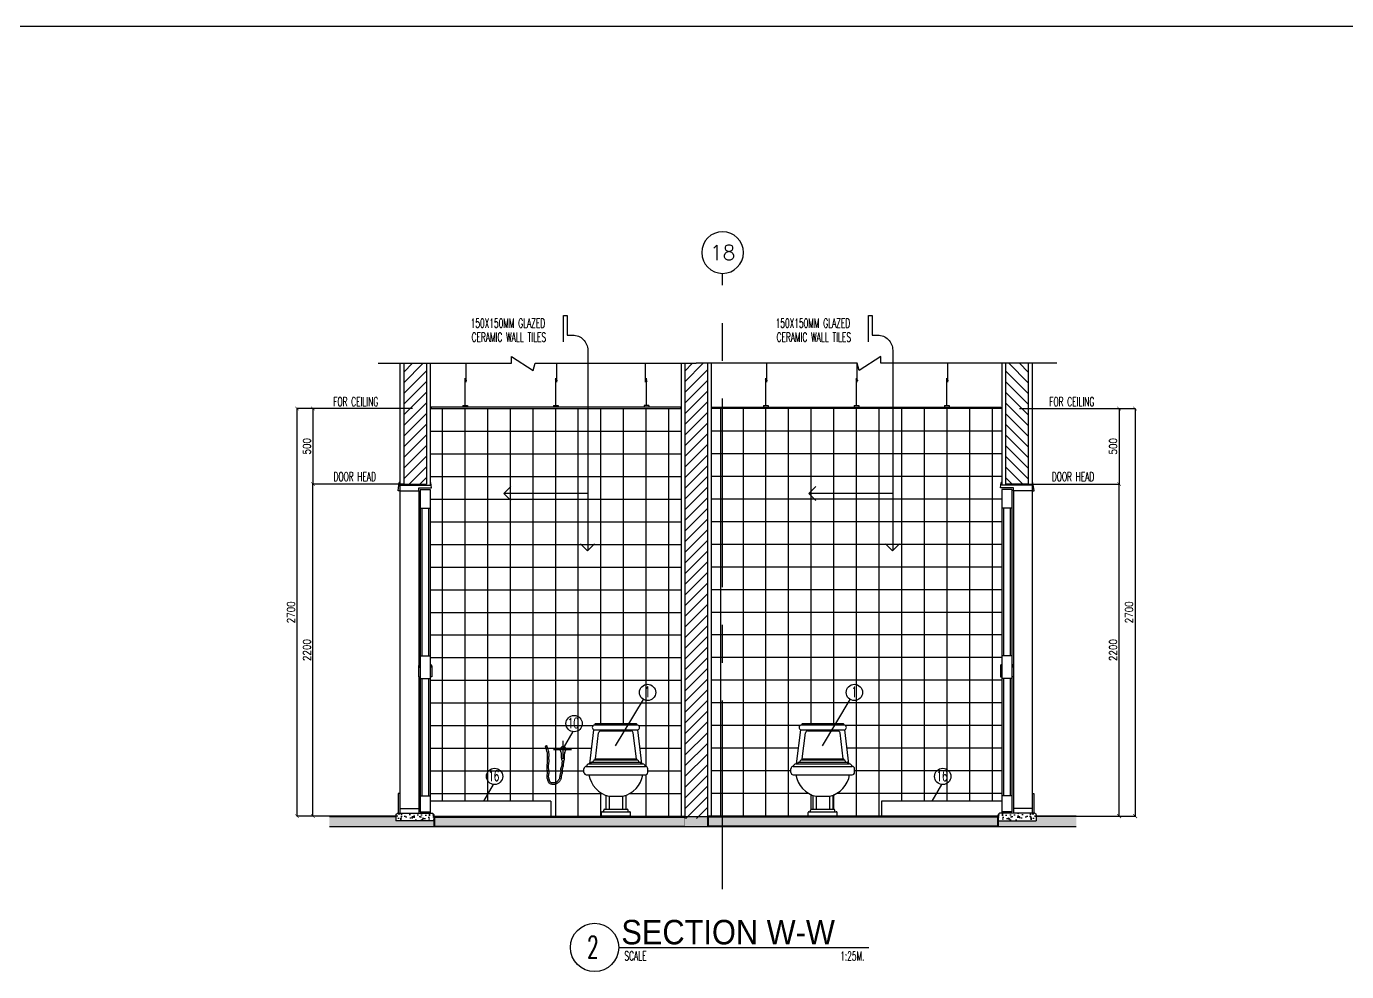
# Model space of a CAD drawing. Extents: x -172604 to -143727, y 166361 to 186286.
# Drawn here: x -163675 to -154928, y 180025 to 186286 of the extents above; entities that cross this region are included whole.
import ezdxf
from ezdxf.enums import TextEntityAlignment as Align

# ---------------------------------------------------------------- set-up
doc = ezdxf.new("R2010")
doc.units = 0
doc.header["$LTSCALE"] = 500
doc.header["$MEASUREMENT"] = 0
for name, pattern in [('CENTER2', [1.125, 0.75, -0.125, 0.125, -0.125]), ('CENTERX2', [4, 2.5, -0.5, 0.5, -0.5]), ('HIDDEN', [0.375, 0.25, -0.125]), ('HIDDEN2', [0.1875, 0.125, -0.0625])]:
    doc.linetypes.add(name, pattern=pattern)
doc.layers.get('0').update_dxf_attribs({"linetype": 'CONTINUOUS'})
doc.layers.get('DEFPOINTS').update_dxf_attribs({"linetype": 'CONTINUOUS'})
for name, color, linetype in [('A-SFIX', 2, 'CONTINUOUS'), ('AX-CR', 2, 'CONTINUOUS'), ('AX-TXT', 2, 'CONTINUOUS'), ('AXES', 11, 'CENTERX2'), ('AXIS', 11, 'CENTER2'), ('DIM1', 2, 'CONTINUOUS'), ('Dimout', 4, 'CONTINUOUS'), ('DW', 7, 'CONTINUOUS'), ('ELE', 3, 'CONTINUOUS'), ('ELV', 7, 'CONTINUOUS'), ('FIX', 2, 'CONTINUOUS'), ('HatchA', 11, 'CONTINUOUS'), ('Plaster', 7, 'CONTINUOUS'), ('SANI', 2, 'CONTINUOUS'), ('SETTING', 3, 'CONTINUOUS'), ('Tile', 5, 'CONTINUOUS'), ('TITLE', 1, 'CONTINUOUS'), ('TXT', 2, 'CONTINUOUS'), ('TXT1', 2, 'CONTINUOUS'), ('WALL', 6, 'CONTINUOUS'), ('WallPartition', 2, 'CONTINUOUS'), ('Windows', 9, 'CONTINUOUS')]:
    doc.layers.add(name, color=color, linetype=linetype)
doc.styles.add('DIM', font='simplex.shx', dxfattribs={"width": 0.85})
doc.styles.add('ROMANS', font='romans.shx', dxfattribs={"width": 0.6})
doc.styles.add('TTXT', font='swisse.ttf', dxfattribs={"width": 0.9})
doc.dimstyles.new('DIM1-25', dxfattribs={"dimscale": 25, "dimtxt": 2, "dimasz": 1, "dimexe": 0.03, "dimexo": 0.03, "dimgap": 0.6, "dimtad": 1, "dimdec": 0, "dimdsep": 46, "dimtxsty": 'DIM', "dimblk1": 'ARCHTICK', "dimblk2": 'ARCHTICK', "dimsah": 1, "dimcen": 0.09, "dimdle": 0.03, "dimclrd": 256, "dimclrt": 2, "dimadec": 0, "dimazin": 0, "dimtfac": 1, "dimtdec": 0, "dimtix": 1, "dimtmove": 1, "dimatfit": 3, "dimldrblk": 'ARCHTICK', "dimfxl": 0, "dimtvp": 2, "dimtolj": 1, "dimtzin": 0, "dimarcsym": 0})

# ---------------------------------------------------------------- blocks, each defined once
blk = doc.blocks.new('A$C69CD438C')
at = {"layer": 'A-SFIX'}
for p, q in [((76.8, 614.7, 658.7), (345.8, 614.7, 658.7)), ((38.4, 345.8, 658.7), (65.9, 570.8, 658.7)), ((65.9, 603.8, 658.7), (356.8, 603.8, 658.7)), ((65.9, 570.8, 658.7), (356.8, 570.8, 658.7)), ((75.6, 378.7, 658.7), (96.7, 551.5, 658.7)), ((111.9, 565, 658.7), (310.7, 565, 658.7)), ((347, 378.7, 658.7), (326, 551.5, 658.7)), ((384.2, 345.8, 658.7), (356.8, 570.8, 658.7)), ((51.2, 356.8, 658.7), (371.4, 356.8, 658.7)), ((70, 373.2, 658.7), (352.6, 373.2, 658.7)), ((75.6, 378.7, 658.7), (347, 378.7, 658.7)), ((0, 289.8, 658.7), (0, 314, 658.7)), ((15.4, 329.3, 658.7), (407.3, 329.3, 658.7)), ((15.4, 274.4, 658.7), (407.3, 274.4, 658.7)), ((32.9, 345.8, 658.7), (389.7, 345.8, 658.7)), ((422.6, 289.8, 658.7), (422.6, 314, 658.7)), ((145.5, 137.8, 658.7), (145.5, 46.1, 658.7)), ((164.7, 131.7, 658.7), (258, 131.7, 658.7)), ((167.4, 131.7, 658.7), (167.4, 46.1, 658.7)), ((255.2, 131.7, 658.7), (255.2, 46.1, 658.7)), ((277.2, 137.8, 658.7), (277.2, 46.1, 658.7)), ((115.6, 0, 658.7), (115.6, 23.1, 658.7)), ((307.1, 0), (115.6, 0)), ((122.2, 29.6, 658.7), (300.5, 29.6, 658.7)), ((130.5, 29.6, 658.7), (130.5, 39.5, 658.7)), ((137.1, 46.1, 658.7), (285.5, 46.1, 658.7)), ((292.1, 29.6, 658.7), (292.1, 39.5, 658.7)), ((307.1, 0, 658.7), (307.1, 23.1, 658.7))]:
    blk.add_line(p, q, dxfattribs=at)
for centre, radius, start, end in [((79.6, 606.5, 658.7), 8.68, 108.43495, 198.43495), ((343, 606.5, 658.7), 8.68, 341.56505, 71.56505), ((72.7, 587.3, 658.7), 17.8, 112.61986, 247.38014), ((111.9, 549.6, 658.7), 15.4, 90, 173.04704), ((310.7, 549.6, 658.7), 15.4, 6.95296, 90), ((349.9, 587.3, 658.7), 17.8, 292.61986, 67.38014), ((58.5, 343.3, 658.7), 15.3, 118.30463, 170.72602), ((92.8, 342.2, 658.7), 38.5, 126.28859, 157.78628), ((76.4, 372.4, 658.7), 6.42, 96.98527, 172.09737), ((346.2, 372.4, 658.7), 6.42, 7.90263, 83.01473), ((329.8, 342.2, 658.7), 38.5, 22.21372, 53.71141), ((364.2, 343.3, 658.7), 15.3, 9.27398, 61.69537), ((15.4, 314, 658.7), 15.4, 90, 180), ((15.4, 289.8, 658.7), 15.4, 180, 270), ((35.7, 326.6, 658.7), 19.4, 98.1301, 171.8699), ((208.2, 304.1, 658.7), 177.8, 189.59805, 255.82073), ((214.4, 304.1, 658.7), 177.8, 284.17927, 350.40195), ((387, 326.6, 658.7), 19.4, 8.1301, 81.8699), ((407.3, 314, 658.7), 15.4, 0, 90), ((407.3, 289.8, 658.7), 15.4, 270, 0), ((122.2, 23.1, 658.7), 6.59, 90, 180), ((137.1, 39.5, 658.7), 6.59, 90, 180), ((285.5, 39.5, 658.7), 6.59, 0, 90), ((300.5, 23.1, 658.7), 6.59, 0, 90)]:
    blk.add_arc(centre, radius, start, end, dxfattribs=at)
blk = doc.blocks.new('A0-BOX')
at = {"layer": 'TITLE'}
blk.add_line((113.3, 79.7), (0, 79.7), dxfattribs=at)
blk = doc.blocks.new('walling')
at = {"layer": 'ELV'}
blk.add_line((0.1363, -1.1797), (-0.4198, -1.1797), dxfattribs=at)
blk.add_lwpolyline([(-0.025, -0.176), (-0.025, 0), (0, 0), (0, -0.1306), (0.0363, -0.1306, -0.414214), (0.1363, -0.2306), (0.1363, -1.5582)], format="xyb", dxfattribs=at)
at = {"layer": 'WALL'}
for p, q in [((-0.4198, -1.1797), (-0.3736, -1.1334)), ((-0.4198, -1.1797), (-0.3736, -1.2259)), ((0.1345, -1.56), (0.0882, -1.5137)), ((0.1345, -1.56), (0.1808, -1.5137))]:
    blk.add_line(p, q, dxfattribs=at)
at = {"layer": 'TXT', "style": 'ROMANS', "width": 0.6}
for s, p in [('150X150MM GLAZED', (-0.639, -0.0816)), ('CERAMIC WALL TILES', (-0.6331, -0.1746))]:
    blk.add_text(s, height=0.06, dxfattribs=at).set_placement(p)
blk = doc.blocks.new('_ARCHTICK')
at = {"color": 0, "linetype": 'ByBlock', "const_width": 0.15}
blk.add_lwpolyline([(-0.5, -0.5), (0.5, 0.5)], dxfattribs=at)
blk = doc.blocks.new('*D50')
at = {"layer": 'DEFPOINTS', "color": 0}
for p in [(-161116.7, 183755.1), (-161776.6, 183255.1), (-161176.2, 183255.1)]:
    blk.add_point(p, dxfattribs=at)
at = {"layer": 'Dimout', "color": 0, "lineweight": -2}
for p, q in [((-161117.5, 183755.1), (-161777.3, 183755.1)), ((-161176.9, 183255.1), (-161777.3, 183255.1))]:
    blk.add_line(p, q, dxfattribs=at)
at = {"layer": 'Dimout', "lineweight": -2}
blk.add_line((-161776.6, 183755.8), (-161776.6, 183254.3), dxfattribs=at)
at = {"layer": 'Dimout', "lineweight": -2, "xscale": 25, "yscale": 25, "zscale": 25}
for p, rotation in [((-161776.6, 183755.1), 90), ((-161776.6, 183255.1), 270)]:
    blk.add_blockref('_ARCHTICK', p, dxfattribs=dict(at, rotation=rotation))
at = {"layer": 'Dimout', "color": 2, "insert": (-161816.6, 183505.1), "char_height": 50, "attachment_point": 5, "rotation": 90, "style": 'DIM'}
blk.add_mtext('\\A1;500', dxfattribs=at)
blk = doc.blocks.new('*D48')
at = {"layer": 'DEFPOINTS', "color": 0}
for p in [(-161776.6, 183755.1), (-161882.4, 181055.1), (-161776.6, 181055.1)]:
    blk.add_point(p, dxfattribs=at)
at = {"layer": 'Dimout', "color": 0, "lineweight": -2}
for p, q in [((-161777.3, 183755.1), (-161883.2, 183755.1)), ((-161777.3, 181055.1), (-161883.2, 181055.1))]:
    blk.add_line(p, q, dxfattribs=at)
at = {"layer": 'Dimout', "lineweight": -2}
blk.add_line((-161882.4, 183755.8), (-161882.4, 181054.3), dxfattribs=at)
at = {"layer": 'Dimout', "lineweight": -2, "xscale": 25, "yscale": 25, "zscale": 25}
for p, rotation in [((-161882.4, 183755.1), 90), ((-161882.4, 181055.1), 270)]:
    blk.add_blockref('_ARCHTICK', p, dxfattribs=dict(at, rotation=rotation))
at = {"layer": 'Dimout', "color": 2, "insert": (-161922.4, 182405.1), "char_height": 50, "attachment_point": 5, "rotation": 90, "style": 'DIM'}
blk.add_mtext('\\A1;2700', dxfattribs=at)
blk = doc.blocks.new('*D49')
at = {"layer": 'DEFPOINTS', "color": 0}
for p in [(-161776.6, 183255.1), (-161256, 183255.1), (-161214.1, 181055.1)]:
    blk.add_point(p, dxfattribs=at)
at = {"layer": 'Dimout', "color": 0, "lineweight": -2}
for p, q in [((-161256.7, 183255.1), (-161777.3, 183255.1)), ((-161214.9, 181055.1), (-161777.3, 181055.1))]:
    blk.add_line(p, q, dxfattribs=at)
at = {"layer": 'Dimout', "lineweight": -2}
blk.add_line((-161776.6, 181054.3), (-161776.6, 183255.8), dxfattribs=at)
at = {"layer": 'Dimout', "lineweight": -2, "xscale": 25, "yscale": 25, "zscale": 25}
for p, rotation in [((-161776.6, 183255.1), 90), ((-161776.6, 181055.1), 270)]:
    blk.add_blockref('_ARCHTICK', p, dxfattribs=dict(at, rotation=rotation))
at = {"layer": 'Dimout', "color": 2, "insert": (-161816.6, 182155.1), "char_height": 50, "attachment_point": 5, "rotation": 90, "style": 'DIM'}
blk.add_mtext('\\A1;2200', dxfattribs=at)
blk = doc.blocks.new('GAN')
for p, q in [((-0.0212, 0.1644), (-0.0212, 0.29)), ((-0.0155, 0.01), (-0.0155, 0.1918)), ((0, 0.01), (-0.031, 0.01)), ((-0.031, 0.01), (-0.031, 0)), ((0, 0.01), (0, 0))]:
    blk.add_line(p, q)
blk.add_lwpolyline([(-0.0118, 0.184), (-0.024, 0.1754), (-0.0113, 0.1703)])
blk = doc.blocks.new('A$C54676CD1')
at = {"layer": 'AXIS', "linetype": 'CENTER2', "ltscale": 10}
for p, q in [((0.1153, 0.1709), (0.1153, 0.29)), ((0.1716, 0.2302), (0.0525, 0.2302))]:
    blk.add_line(p, q, dxfattribs=at)
at = {"layer": 'DIM1', "linetype": 'HIDDEN'}
for points in [[(0.1196, 0.156), (0.1183, 0.1482), (0.1175, 0.142), (0.117, 0.1369), (0.1167, 0.1328), (0.1165, 0.1294), (0.1164, 0.1262), (0.1161, 0.1231), (0.1155, 0.1198), (0.1146, 0.1167), (0.1135, 0.1137), (0.1124, 0.1111), (0.1114, 0.1087), (0.1105, 0.1066), (0.1099, 0.1048), (0.1094, 0.1033), (0.1092, 0.1022), (0.1092, 0.1011), (0.1093, 0.0997), (0.1095, 0.0979), (0.1099, 0.0957), (0.1104, 0.0932), (0.1108, 0.0902), (0.111, 0.0869), (0.1109, 0.0832), (0.1103, 0.0796), (0.1094, 0.0762), (0.1084, 0.0731), (0.1073, 0.0702), (0.1063, 0.0674), (0.1053, 0.0648), (0.1046, 0.0625), (0.104, 0.0602), (0.1036, 0.058), (0.1033, 0.0555), (0.1031, 0.0527), (0.1028, 0.0497), (0.1025, 0.0464), (0.102, 0.0428), (0.1012, 0.039), (0.1, 0.0351), (0.0983, 0.0312), (0.0963, 0.0275), (0.094, 0.0241), (0.0915, 0.0208), (0.0889, 0.0178), (0.0862, 0.0149), (0.0834, 0.0123), (0.0806, 0.01), (0.0778, 0.0079), (0.0749, 0.0061), (0.0719, 0.0045), (0.0689, 0.0032), (0.0658, 0.0022), (0.0627, 0.0014), (0.0595, 0.0008), (0.0563, 0.0004), (0.0529, 0.0001), (0.0494, 0), (0.0458, 0.0001), (0.042, 0.0004), (0.0382, 0.001), (0.0344, 0.0021), (0.0306, 0.0036), (0.0269, 0.0059), (0.0237, 0.0088), (0.0212, 0.012), (0.0194, 0.0153), (0.018, 0.0186), (0.0169, 0.0217), (0.016, 0.0246), (0.0152, 0.0273), (0.0145, 0.0298), (0.0137, 0.0322), (0.0128, 0.0347), (0.0119, 0.0374), (0.011, 0.0402), (0.0102, 0.0433), (0.0095, 0.0465), (0.0091, 0.05), (0.0089, 0.0537), (0.0092, 0.0573), (0.0097, 0.0607), (0.0103, 0.064), (0.011, 0.0671), (0.0116, 0.0702), (0.012, 0.0732), (0.0124, 0.0763), (0.0125, 0.0795), (0.0124, 0.0831), (0.012, 0.087), (0.0115, 0.0913), (0.0109, 0.0959), (0.0102, 0.1007), (0.0096, 0.1057), (0.0092, 0.1108), (0.009, 0.1161), (0.009, 0.1212), (0.0094, 0.1262), (0.0099, 0.1309), (0.0105, 0.1354), (0.0111, 0.1396), (0.0117, 0.1435), (0.0122, 0.1471), (0.0125, 0.1503), (0.0126, 0.1533), (0.0126, 0.1563), (0.0125, 0.1592), (0.0123, 0.1622), (0.012, 0.1652), (0.0118, 0.1684), (0.0116, 0.1717), (0.0115, 0.1752), (0.0116, 0.1787), (0.0118, 0.1822), (0.012, 0.1855), (0.0123, 0.1887), (0.0126, 0.1917), (0.0127, 0.1946), (0.0128, 0.1973), (0.0128, 0.1998), (0.0125, 0.2023), (0.0121, 0.2051), (0.0113, 0.2089), (0.0101, 0.214), (0.0085, 0.2207), (0.0062, 0.2293), (0.0034, 0.2403), (0, 0.254)], [(0.1097, 0.1576), (0.1084, 0.1496), (0.1076, 0.1431), (0.107, 0.1378), (0.1067, 0.1334), (0.1066, 0.1299), (0.1064, 0.127), (0.1062, 0.1244), (0.1057, 0.1221), (0.1051, 0.1197), (0.1042, 0.1174), (0.1032, 0.115), (0.1022, 0.1127), (0.1012, 0.1103), (0.1004, 0.1079), (0.0997, 0.1056), (0.0993, 0.1032), (0.0992, 0.1009), (0.0993, 0.0986), (0.0997, 0.0963), (0.1001, 0.0939), (0.1005, 0.0916), (0.1009, 0.0892), (0.101, 0.0867), (0.1009, 0.0842), (0.1005, 0.0817), (0.0998, 0.0791), (0.099, 0.0764), (0.098, 0.0737), (0.0969, 0.0709), (0.0959, 0.0681), (0.095, 0.0653), (0.0942, 0.0624), (0.0937, 0.0595), (0.0933, 0.0565), (0.0931, 0.0535), (0.0929, 0.0506), (0.0926, 0.0476), (0.0922, 0.0446), (0.0915, 0.0416), (0.0906, 0.0386), (0.0893, 0.0356), (0.0877, 0.0327), (0.0858, 0.0298), (0.0837, 0.0271), (0.0815, 0.0245), (0.0792, 0.0221), (0.0768, 0.0198), (0.0745, 0.0179), (0.0722, 0.0162), (0.0699, 0.0148), (0.0676, 0.0136), (0.0653, 0.0126), (0.063, 0.0118), (0.0605, 0.0112), (0.0579, 0.0107), (0.0552, 0.0103), (0.0523, 0.0101), (0.0493, 0.01), (0.0463, 0.0101), (0.0433, 0.0103), (0.0404, 0.0108), (0.0376, 0.0116), (0.0351, 0.0126), (0.0329, 0.0139), (0.0311, 0.0156), (0.0296, 0.0176), (0.0283, 0.0198), (0.0273, 0.0222), (0.0264, 0.0248), (0.0256, 0.0274), (0.0248, 0.0301), (0.024, 0.0328), (0.0232, 0.0354), (0.0223, 0.038), (0.0214, 0.0405), (0.0206, 0.043), (0.0199, 0.0456), (0.0194, 0.0482), (0.019, 0.0508), (0.019, 0.0535), (0.0192, 0.0562), (0.0196, 0.0591), (0.0201, 0.062), (0.0208, 0.0652), (0.0214, 0.0685), (0.022, 0.0719), (0.0223, 0.0756), (0.0225, 0.0795), (0.0223, 0.0837), (0.022, 0.088), (0.0214, 0.0926), (0.0208, 0.0972), (0.0201, 0.102), (0.0196, 0.1067), (0.0192, 0.1115), (0.019, 0.1162), (0.019, 0.1208), (0.0193, 0.1253), (0.0198, 0.1297), (0.0204, 0.134), (0.021, 0.1381), (0.0216, 0.1421), (0.0221, 0.146), (0.0225, 0.1497), (0.0226, 0.1532), (0.0226, 0.1565), (0.0225, 0.1598), (0.0222, 0.1629), (0.022, 0.166), (0.0217, 0.1691), (0.0216, 0.1721), (0.0215, 0.1752), (0.0216, 0.1783), (0.0217, 0.1815), (0.022, 0.1846), (0.0223, 0.1878), (0.0225, 0.191), (0.0227, 0.1942), (0.0228, 0.1973), (0.0227, 0.2004), (0.0225, 0.2035), (0.0219, 0.2069), (0.0211, 0.2111), (0.0199, 0.2163), (0.0182, 0.2231), (0.0159, 0.2318), (0.0131, 0.2428), (0.0097, 0.2564)]]:
    blk.add_lwpolyline(points, dxfattribs=at)
at = {"layer": 'DIM1'}
blk.add_circle((0.0046, 0.2544), 0.00364, dxfattribs=at)
at = {"layer": 'SETTING'}
for p, q in [((0.1037, 0.2112), (0.0958, 0.229)), ((0.1053, 0.1733), (0.1053, 0.2039)), ((0.1253, 0.1733), (0.1253, 0.2039)), ((0.1268, 0.2112), (0.1347, 0.229)), ((0.1067, 0.1648), (0.1058, 0.1685)), ((0.1089, 0.1585), (0.1067, 0.1648)), ((0.1144, 0.1503), (0.1089, 0.1585)), ((0.1147, 0.1503), (0.1205, 0.1567)), ((0.1223, 0.1606), (0.1235, 0.1639)), ((0.124, 0.1658), (0.1247, 0.1685))]:
    blk.add_line(p, q, dxfattribs=at)
for centre, radius, start, end in [((0.1153, 0.2302), 0.02, 4.77123, 175.22877), ((0.1013, 0.2314), 0.006, 175.22877, 203.96841), ((0.0873, 0.2039), 0.018, 0, 23.96841), ((0.0973, 0.206), 0.008, 0, 23.96841), ((0.1433, 0.2039), 0.018, 156.03159, 180), ((0.1333, 0.206), 0.008, 156.03159, 180), ((0.1292, 0.2314), 0.006, 336.03159, 4.77123), ((0.1253, 0.1733), 0.02, 180, 193.70485), ((0.1034, 0.1672), 0.02, 328.31381, 340.75167), ((0.1046, 0.1705), 0.02, 340.75167, 346.29515), ((0.1053, 0.1733), 0.02, 346.29515, 0)]:
    blk.add_arc(centre, radius, start, end, dxfattribs=at)
blk = doc.blocks.new('*D45')
at = {"layer": 'DEFPOINTS', "color": 0}
for p in [(-157095.1, 183755.1), (-157035.7, 183255.1), (-156435.3, 183255.1)]:
    blk.add_point(p, dxfattribs=at)
at = {"layer": 'Dimout', "color": 0, "lineweight": -2}
for p, q in [((-157094.4, 183755.1), (-156434.5, 183755.1)), ((-157035, 183255.1), (-156434.5, 183255.1))]:
    blk.add_line(p, q, dxfattribs=at)
at = {"layer": 'Dimout', "lineweight": -2}
blk.add_line((-156435.3, 183755.8), (-156435.3, 183254.3), dxfattribs=at)
at = {"layer": 'Dimout', "lineweight": -2, "xscale": 25, "yscale": 25, "zscale": 25}
for p, rotation in [((-156435.3, 183755.1), 90), ((-156435.3, 183255.1), 270)]:
    blk.add_blockref('_ARCHTICK', p, dxfattribs=dict(at, rotation=rotation))
at = {"layer": 'Dimout', "color": 2, "insert": (-156475.3, 183505.1), "char_height": 50, "attachment_point": 5, "rotation": 90, "style": 'DIM'}
blk.add_mtext('\\A1;500', dxfattribs=at)
blk = doc.blocks.new('*D46')
at = {"layer": 'DEFPOINTS', "color": 0}
for p in [(-156955.9, 183255.1), (-156435.3, 183255.1), (-156997.8, 181055.1)]:
    blk.add_point(p, dxfattribs=at)
at = {"layer": 'Dimout', "color": 0, "lineweight": -2}
for p, q in [((-156955.2, 183255.1), (-156434.5, 183255.1)), ((-156997, 181055.1), (-156434.5, 181055.1))]:
    blk.add_line(p, q, dxfattribs=at)
at = {"layer": 'Dimout', "lineweight": -2}
blk.add_line((-156435.3, 181054.3), (-156435.3, 183255.8), dxfattribs=at)
at = {"layer": 'Dimout', "lineweight": -2, "xscale": 25, "yscale": 25, "zscale": 25}
for p, rotation in [((-156435.3, 183255.1), 90), ((-156435.3, 181055.1), 270)]:
    blk.add_blockref('_ARCHTICK', p, dxfattribs=dict(at, rotation=rotation))
at = {"layer": 'Dimout', "color": 2, "insert": (-156475.3, 182155.1), "char_height": 50, "attachment_point": 5, "rotation": 90, "style": 'DIM'}
blk.add_mtext('\\A1;2200', dxfattribs=at)
blk = doc.blocks.new('*D47')
at = {"layer": 'DEFPOINTS', "color": 0}
for p in [(-156435.3, 183755.1), (-156435.3, 181055.1), (-156329.4, 181055.1)]:
    blk.add_point(p, dxfattribs=at)
at = {"layer": 'Dimout', "color": 0, "lineweight": -2}
for p, q in [((-156434.5, 183755.1), (-156328.7, 183755.1)), ((-156434.5, 181055.1), (-156328.7, 181055.1))]:
    blk.add_line(p, q, dxfattribs=at)
at = {"layer": 'Dimout', "lineweight": -2}
blk.add_line((-156329.4, 183755.8), (-156329.4, 181054.3), dxfattribs=at)
at = {"layer": 'Dimout', "lineweight": -2, "xscale": 25, "yscale": 25, "zscale": 25}
for p, rotation in [((-156329.4, 183755.1), 90), ((-156329.4, 181055.1), 270)]:
    blk.add_blockref('_ARCHTICK', p, dxfattribs=dict(at, rotation=rotation))
at = {"layer": 'Dimout', "color": 2, "insert": (-156369.4, 182405.1), "char_height": 50, "attachment_point": 5, "rotation": 90, "style": 'DIM'}
blk.add_mtext('\\A1;2700', dxfattribs=at)
blk = doc.blocks.new('AXU')
at = {"layer": 'AX-CR'}
blk.add_circle((0, 350), 350, dxfattribs=at)
at = {"layer": 'AX-TXT', "style": 'ROMANS'}
blk.add_attdef('AX', text='', height=250, dxfattribs=at).set_placement((0, 350), align=Align.MIDDLE)

msp = doc.modelspace()

# ---------------------------------------------------------------- hatches: boundary and pattern name
at = {"layer": 'HatchA'}
h = msp.add_hatch(dxfattribs=at)
h.set_pattern_fill('ANSI31', color=256, scale=400, style=0)
h.set_pattern_definition([(45, (97967.02, -15774.153), (-35.355339, 35.355339), [])])
h.paths.add_polyline_path([(-161024.4, 184055.1), (-161174.4, 184055.1), (-161174.4, 183255.1), (-161024.4, 183255.1)])
h = msp.add_hatch(dxfattribs=at)
h.set_pattern_fill('ANSI31', color=256, scale=400, style=0)
h.set_pattern_definition([(45, (-60892.014, -135.833), (-35.355339, 35.355339), [])])
h.paths.add_polyline_path([(-159162.4, 184055.1), (-159237.4, 184055.1), (-159312.4, 184055.1), (-159312.4, 181040.1), (-159162.4, 181040.1)])
h = msp.add_hatch(dxfattribs=at)
h.set_pattern_fill('ANSI31', color=256, scale=400, style=0)
h.set_pattern_definition([(135, (-416178.91, -15774.153), (35.355339, 35.355339), [])])
h.paths.add_polyline_path([(-157187.4, 184055.1), (-157037.4, 184055.1), (-157037.4, 183255.1), (-157187.4, 183255.1)])
at = {"layer": 'Windows'}
h = msp.add_hatch(dxfattribs=at)
h.set_pattern_fill('AR-CONC', color=256, scale=10, style=0)
h.set_pattern_definition([(50, (89827.684, 51.753), (71.726018, -6.275213), [7.5, -82.5]), (355, (89827.68, 51.75), (-13.875133, 75.219213), [6, -66]), (100.4514, (89833.66, 51.23), (57.850938, 68.943954), [6.374019, -70.114211]), (46.1842, (89827.68, 71.75), (106.724105, -16.551901), [11.25, -123.75]), (96.6356, (89836.58, 70.37), (93.46627, 97.411787), [9.56103, -105.1713]), (351.1842, (89827.68, 71.75), (93.466195, 97.41186), [9, -99]), (21, (89837.684, 66.753), (59.690705, -40.261889), [7.5, -82.5]), (326, (89837.68, 66.75), (24.331533, 72.515005), [6, -66]), (71.4514, (89842.66, 63.4), (84.022263, 32.25305), [6.374019, -70.114211]), (37.5, (89827.684, 51.753), (1.2159855, 33.2893854), [0, -65.2, 0, -67, 0, -66.25]), (7.5, (89827.684, 51.753), (26.3069537, 39.441171), [0, -38.2, 0, -63.7, 0, -25.25]), (327.5, (89805.384, 51.753), (53.3822436, -2.2554872), [0, -25, 0, -78, 0, -103.5]), (317.5, (89795.384, 51.753), (58.318617, 10.010498), [0, -32.5, 0, -51.8, 0, -73.5])])
h.paths.add_polyline_path([(-161216.6, 181075.1), (-161226.6, 181065.1), (-161226.6, 181025.1), (-160974.6, 181025.1), (-160974.6, 181065.1), (-160984.6, 181075.1)])
h = msp.add_hatch(dxfattribs=at)
h.set_pattern_fill('AR-CONC', color=256, scale=10, style=0)
h.set_pattern_definition([(130, (-408039.7, 51.753), (-71.726018, -6.275213), [7.5, -82.5]), (185, (-408039.7, 51.75), (13.875133, 75.219213), [6, -66]), (79.5486, (-408045.675, 51.23), (-57.850938, 68.943954), [6.374019, -70.114211]), (133.8158, (-408039.7, 71.75), (-106.724105, -16.551901), [11.25, -123.75]), (83.3644, (-408048.59, 70.37), (-93.46627, 97.411787), [9.56103, -105.1713]), (188.8158, (-408039.7, 71.75), (-93.466195, 97.41186), [9, -99]), (159, (-408049.7, 66.753), (-59.690705, -40.261889), [7.5, -82.5]), (214, (-408049.7, 66.75), (-24.331533, 72.515005), [6, -66]), (108.5486, (-408054.67, 63.4), (-84.022263, 32.25305), [6.374019, -70.114211]), (142.5, (-408039.698, 51.753), (-1.2159855, 33.2893854), [0, -65.2, 0, -67, 0, -66.25]), (172.5, (-408039.698, 51.753), (-26.3069537, 39.441171), [0, -38.2, 0, -63.7, 0, -25.25]), (212.5, (-408017.398, 51.753), (-53.3822436, -2.2554872), [0, -25, 0, -78, 0, -103.5]), (222.5, (-408007.398, 51.753), (-58.318617, 10.010498), [0, -32.5, 0, -51.8, 0, -73.5])])
h.paths.add_polyline_path([(-157227.4, 181075.1), (-157237.4, 181065.1), (-157237.4, 181025.1), (-156985.4, 181025.1), (-156985.4, 181065.1), (-156995.4, 181075.1)])
h = msp.add_hatch(dxfattribs=at)
h.set_pattern_fill('AR-SAND', color=256, scale=25, style=0)
h.set_pattern_definition([(37.5, (0, 0), (-1.574834, 48.170594), [0, -38, 0, -42.5, 0, -40.625]), (7.5, (0, 0), (44.244418, 70.553652), [0, -20.5, 0, -34.25, 0, -13.125]), (327.5, (-30.75, 0), (77.8535465, 0.141476), [0, -12.5, 0, -45, 0, -58.75]), (317.5, (-30.75, 0), (75.153165, 21.94189), [0, -6.25, 0, -29.5, 0, -33.75])])
h.paths.add_polyline_path([(-160974.6, 181025.1), (-161226.6, 181025.1), (-161226.6, 181052.1), (-161667.6, 181052.1), (-161667.6, 180985.1), (-160974.6, 180985.1)])
h.paths.add_polyline_path([(-159314.4, 181049.1), (-160970.6, 181049.1), (-160970.6, 180989.1), (-159314.4, 180989.1)])
h.paths.add_polyline_path([(-159162.4, 181049.5), (-159312.4, 181049.5), (-159312.4, 181049.1), (-159314.4, 181049.1), (-159314.4, 180985.1), (-159162.4, 180985.1)])
h.paths.add_polyline_path([(-157241.4, 181049.1), (-159158.4, 181049.1), (-159158.4, 180989.1), (-157241.4, 180989.1)])
h.paths.add_polyline_path([(-156718.9, 181052.1), (-156985.4, 181052.1), (-156985.4, 181025.1), (-157237.4, 181025.1), (-157237.4, 180985.1), (-156718.9, 180985.1)])

# ---------------------------------------------------------------- linework, layer by layer
for p, q in [((-159341.2, 183765.1), (-160993.7, 183765.1)), ((-159133.7, 183765.1), (-157218.2, 183765.1))]:
    msp.add_line(p, q)
at = {"layer": 'A-SFIX'}
for p, q in [((-160201.4, 181155.1), (-160999.4, 181155.1)), ((-160201.4, 181155.1), (-160201.4, 181055.1)), ((-157212.4, 181155.1), (-158010.4, 181155.1)), ((-158010.4, 181155.1), (-158010.4, 181055.1))]:
    msp.add_line(p, q, dxfattribs=at)
at = {"layer": 'AXES'}
msp.add_line((-159062.4, 180571.3), (-159062.4, 184650.1), dxfattribs=at)
at = {"layer": 'DW'}
for p, q in [((-159771, 181520.2), (-159587.3, 181828)), ((-158400.5, 181520.2), (-158216.8, 181828)), ((-160055.3, 181615), (-160119.4, 181505.3)), ((-160582.6, 181265), (-160646.7, 181155.3)), ((-157613, 181264.8), (-157677.1, 181155.1))]:
    msp.add_line(p, q, dxfattribs=at)
at = {"layer": 'ELE'}
for points in [[(-161344.5, 184055.1), (-160460, 184055.1), (-160460, 184100.3), (-160316.6, 184006.8), (-160304.7, 184055.1), (-160037.9, 184055.1), (-159237.4, 184055.1)], [(-156847.4, 184055.1), (-158014.9, 184055.1), (-158014.9, 184100.3), (-158158.3, 184006.8), (-158170.2, 184055.1), (-158436.9, 184055.1), (-159237.4, 184055.1)]]:
    msp.add_lwpolyline(points, dxfattribs=at)
at = {"layer": 'FIX', "color": 2}
for centre in [(-159559.6, 181874.4), (-158189.1, 181874.4), (-160046.1, 181668.2), (-160573.4, 181318.2), (-157603.8, 181318)]:
    msp.add_circle(centre, 54, dxfattribs=at)
at = {"layer": 'Plaster'}
for p, q in [((-161201.4, 184055.1), (-161201.4, 183247.7)), ((-160999.4, 184055.1), (-160999.4, 183247.7)), ((-159337.4, 184055.1), (-159337.4, 181055.1)), ((-159137.4, 184055.1), (-159137.4, 181055.1)), ((-157212.4, 184055.1), (-157212.4, 183247.7)), ((-157010.4, 184055.1), (-157010.4, 183247.7)), ((-160993.7, 183765.1), (-160993.7, 183755.1)), ((-159341.2, 183765.1), (-159341.2, 183755.1)), ((-159133.7, 183765.1), (-159133.7, 183755.1)), ((-157218.2, 183765.1), (-157218.2, 183755.1)), ((-161201.4, 181105.1), (-161075.9, 181105.1)), ((-157010.4, 181105.1), (-157136, 181105.1)), ((-161667.6, 181055.1), (-161226.6, 181055.1)), ((-160974.6, 181055.1), (-159312.4, 181055.1)), ((-160974.6, 181049.1), (-159312.4, 181049.1)), ((-157237.4, 181055.1), (-159162.4, 181055.1)), ((-157237.4, 181049.1), (-159162.4, 181049.1)), ((-156718.9, 181055.1), (-156985.4, 181055.1))]:
    msp.add_line(p, q, dxfattribs=at)
at = {"layer": 'SANI', "color": 6}
msp.add_line((-159750.8, 180185.5), (-158093.5, 180185.5), dxfattribs=at)
at = {"layer": 'Tile'}
for p, q in [((-160997.4, 183755.1), (-159337.4, 183755.1)), ((-160918.4, 181155.1), (-160918.4, 183755.1)), ((-160768.4, 181155.1), (-160768.4, 183755.1)), ((-160618.4, 181155.1), (-160618.4, 183755.1)), ((-160468.4, 181155.1), (-160468.4, 183755.1)), ((-160318.4, 181155.1), (-160318.4, 183755.1)), ((-160168.4, 181055.1), (-160168.4, 183755.1)), ((-160018.4, 181055.1), (-160018.4, 183755.1)), ((-159868.4, 181669.8), (-159868.4, 183755.1)), ((-159718.4, 181669.8), (-159718.4, 183755.1)), ((-159568.4, 181383.6), (-159568.4, 183755.1)), ((-159418.4, 181055.1), (-159418.4, 183755.1)), ((-157214.4, 183755.1), (-159137.4, 183755.1)), ((-159074.9, 181055.1), (-159074.9, 183755.1)), ((-158924.9, 181055.1), (-158924.9, 183755.1)), ((-158774.9, 181055.1), (-158774.9, 183755.1)), ((-158624.9, 181055.1), (-158624.9, 183755.1)), ((-158474.9, 181669.8), (-158474.9, 183755.1)), ((-158324.9, 181669.8), (-158324.9, 183755.1)), ((-158174.9, 181055.1), (-158174.9, 183755.1)), ((-158024.9, 181055.1), (-158024.9, 183755.1)), ((-157874.9, 181155.1), (-157874.9, 183755.1)), ((-157724.9, 181155.1), (-157724.9, 183755.1)), ((-157574.9, 181155.1), (-157574.9, 183755.1)), ((-157424.9, 181155.1), (-157424.9, 183755.1)), ((-157274.9, 181155.1), (-157274.9, 183755.1)), ((-160997.4, 183605.1), (-159337.4, 183605.1)), ((-157214.4, 183605.1), (-159137.4, 183605.1)), ((-160997.4, 183455.1), (-159337.4, 183455.1)), ((-157214.4, 183455.1), (-159137.4, 183455.1)), ((-160997.4, 183305.1), (-159337.4, 183305.1)), ((-157214.4, 183305.1), (-159137.4, 183305.1)), ((-160997.4, 183155.1), (-159337.4, 183155.1)), ((-157214.4, 183155.1), (-159137.4, 183155.1)), ((-160997.4, 183005.1), (-159337.4, 183005.1)), ((-157214.4, 183005.1), (-159137.4, 183005.1)), ((-160997.4, 182855.1), (-159337.4, 182855.1)), ((-157214.4, 182855.1), (-159137.4, 182855.1)), ((-160997.4, 182705.1), (-159337.4, 182705.1)), ((-157214.4, 182705.1), (-159137.4, 182705.1)), ((-160997.4, 182555.1), (-159337.4, 182555.1)), ((-157214.4, 182555.1), (-159137.4, 182555.1)), ((-160997.4, 182405.1), (-159337.4, 182405.1)), ((-157214.4, 182405.1), (-159137.4, 182405.1)), ((-160997.4, 182255.1), (-159337.4, 182255.1)), ((-157214.4, 182255.1), (-159137.4, 182255.1)), ((-160997.4, 182105.1), (-159337.4, 182105.1)), ((-157214.4, 182105.1), (-159137.4, 182105.1)), ((-160997.4, 181955.1), (-159337.4, 181955.1)), ((-157214.4, 181955.1), (-159137.4, 181955.1)), ((-160997.4, 181805.1), (-159337.4, 181805.1)), ((-157214.4, 181805.1), (-159137.4, 181805.1)), ((-160997.4, 181655.1), (-159920.6, 181655.1)), ((-159618.3, 181655.1), (-159337.4, 181655.1)), ((-158550.1, 181655.1), (-159137.4, 181655.1)), ((-157214.4, 181655.1), (-158247.8, 181655.1)), ((-160997.4, 181505.1), (-159929.6, 181505.1)), ((-159609.3, 181505.1), (-159337.4, 181505.1)), ((-158559.1, 181505.1), (-159137.4, 181505.1)), ((-157214.4, 181505.1), (-158238.8, 181505.1)), ((-160997.4, 181355.1), (-159980.8, 181355.1)), ((-159568.4, 181055.1), (-159568.4, 181330.4)), ((-159558.1, 181355.1), (-159337.4, 181355.1)), ((-158610.3, 181355.1), (-159137.4, 181355.1)), ((-157214.4, 181355.1), (-158187.6, 181355.1)), ((-160997.4, 181205.1), (-159861.2, 181205.1)), ((-159868.4, 181055.1), (-159868.4, 181209.5)), ((-159677.7, 181205.1), (-159337.4, 181205.1)), ((-158490.7, 181205.1), (-159137.4, 181205.1)), ((-158474.9, 181101.2), (-158474.9, 181200)), ((-158324.9, 181101.2), (-158324.9, 181199)), ((-157214.4, 181205.1), (-158307.2, 181205.1))]:
    msp.add_line(p, q, dxfattribs=at)
at = {"layer": 'TITLE', "color": 6}
msp.add_circle((-159910.8, 180185.5), 160, dxfattribs=at)
at = {"layer": 'WALL'}
for p, q in [((-161174.4, 184055.1), (-161174.4, 183255.1)), ((-161024.4, 184055.1), (-161024.4, 183255.1)), ((-159312.4, 184055.1), (-159312.4, 181040.1)), ((-159162.4, 184055.1), (-159162.4, 180985.1)), ((-157187.4, 184055.1), (-157187.4, 183255.1)), ((-157037.4, 184055.1), (-157037.4, 183255.1)), ((-161174.4, 183255.1), (-161024.4, 183255.1)), ((-157037.4, 183255.1), (-157187.4, 183255.1)), ((-161226.6, 181065.1), (-161216.6, 181075.1)), ((-161226.6, 181065.1), (-161226.6, 181025.1)), ((-161216.6, 181075.1), (-160984.6, 181075.1)), ((-160974.6, 181065.1), (-160984.6, 181075.1)), ((-160974.6, 181065.1), (-160974.6, 180985.1)), ((-157237.4, 181065.1), (-157227.4, 181075.1)), ((-157237.4, 181065.1), (-157237.4, 180985.1)), ((-156995.4, 181075.1), (-157227.4, 181075.1)), ((-156985.4, 181065.1), (-156995.4, 181075.1)), ((-156985.4, 181065.1), (-156985.4, 181025.1)), ((-161667.6, 181052.1), (-161226.6, 181052.1)), ((-156718.9, 180985.1), (-161667.6, 180985.1)), ((-160974.6, 181025.1), (-161226.6, 181025.1)), ((-160970.6, 181049.1), (-160974.6, 181049.1)), ((-160970.6, 181049.1), (-160970.6, 180989.1)), ((-160970.6, 180989.1), (-159316.4, 180989.1)), ((-159162.4, 181049.5), (-159312.4, 181049.5)), ((-159158.4, 181049.1), (-159158.4, 180989.1)), ((-157241.4, 180989.1), (-159158.4, 180989.1)), ((-157241.4, 181049.1), (-157237.4, 181049.1)), ((-157241.4, 181049.1), (-157241.4, 180989.1)), ((-157237.4, 181025.1), (-156985.4, 181025.1)), ((-156718.9, 181052.1), (-156985.4, 181052.1))]:
    msp.add_line(p, q, dxfattribs=at)
at = {"layer": 'WallPartition', "linetype": 'HIDDEN2', "const_width": 2}
for points in [[(-160972.6, 181049.1), (-160972.6, 180987.1), (-159314.4, 180987.1), (-159314.4, 181049.1)], [(-157239.4, 181049.1), (-157239.4, 180987.1), (-159160.4, 180987.1), (-159160.4, 181049.1)]]:
    msp.add_lwpolyline(points, dxfattribs=at)
at = {"layer": 'Windows'}
for p, q in [((-161212.9, 183210.5), (-161206, 183266)), ((-161201.4, 183266), (-161206, 183266)), ((-161201.4, 183247.7), (-160999.4, 183247.7)), ((-161201.4, 183247.7), (-161201.4, 181075.1)), ((-160999.4, 183266), (-160994.9, 183266)), ((-160990.3, 183229.1), (-160994.9, 183266)), ((-157221.6, 183229.1), (-157217, 183266)), ((-157212.4, 183266), (-157217, 183266)), ((-157010.4, 183247.7), (-157212.4, 183247.7)), ((-157010.4, 183266), (-157005.9, 183266)), ((-157010.4, 183247.7), (-157010.4, 181075.1)), ((-156999, 183210.5), (-157005.9, 183266)), ((-161201.4, 183210.5), (-161212.9, 183210.5)), ((-161201.4, 183210.5), (-161075.9, 183210.5)), ((-161075.9, 183210.5), (-161075.9, 183229.1)), ((-161075.9, 183229.1), (-160990.3, 183229.1)), ((-161075.9, 183210.5), (-161075.9, 182054.1)), ((-161066.8, 183219.8), (-160999.4, 183219.8)), ((-161066.8, 183219.8), (-161066.8, 181084.4)), ((-160999.4, 183219.8), (-160999.4, 181075.1)), ((-157136, 183229.1), (-157221.6, 183229.1)), ((-157145.1, 183219.8), (-157212.4, 183219.8)), ((-157212.4, 183219.8), (-157212.4, 181075.1)), ((-157145.1, 183219.8), (-157145.1, 181084.4)), ((-157136, 183210.5), (-157136, 183229.1)), ((-157010.4, 183210.5), (-157136, 183210.5)), ((-157136, 183210.5), (-157136, 182054.1)), ((-157010.4, 183210.5), (-156999, 183210.5)), ((-161066.8, 183094.4), (-160999.4, 183094.4)), ((-161055.6, 183094.4), (-161055.6, 182117.8)), ((-161010.6, 183094.4), (-161010.6, 182117.8)), ((-157145.1, 183094.4), (-157212.4, 183094.4)), ((-157201.3, 183094.4), (-157201.3, 182117.8)), ((-157156.2, 183094.4), (-157156.2, 182117.8)), ((-161066.8, 182117.8), (-160999.4, 182117.8)), ((-157145.1, 182117.8), (-157212.4, 182117.8)), ((-161076.7, 182050.3), (-161076.7, 181977.5)), ((-160989.5, 182050.3), (-160989.5, 181977.5)), ((-157222.3, 182050.3), (-157222.3, 181977.5)), ((-157135.2, 182050.3), (-157135.2, 181977.5)), ((-161076.7, 181977.5), (-161066.8, 181977.5)), ((-161075.9, 181977.5), (-161075.9, 181075.1)), ((-161066.8, 181966.7), (-160999.4, 181966.7)), ((-161055.6, 181966.7), (-161055.6, 181189.8)), ((-161010.6, 181966.7), (-161010.6, 181189.8)), ((-160989.5, 181977.5), (-160999.4, 181977.5)), ((-157222.3, 181977.5), (-157212.4, 181977.5)), ((-157145.1, 181966.7), (-157212.4, 181966.7)), ((-157201.3, 181966.7), (-157201.3, 181189.8)), ((-157156.2, 181966.7), (-157156.2, 181189.8)), ((-157135.2, 181977.5), (-157145.1, 181977.5)), ((-157136, 181977.5), (-157136, 181075.1)), ((-161201.4, 181205.1), (-161212.6, 181205.1)), ((-161212.6, 181205.1), (-161212.6, 181075.1)), ((-161066.8, 181189.8), (-160999.4, 181189.8)), ((-157145.1, 181189.8), (-157212.4, 181189.8)), ((-157010.4, 181205.1), (-156999.3, 181205.1)), ((-156999.3, 181205.1), (-156999.3, 181075.1)), ((-161066.8, 181084.4), (-160999.4, 181084.4)), ((-157145.1, 181084.4), (-157212.4, 181084.4))]:
    msp.add_line(p, q, dxfattribs=at)
for centre, start, end in [((-161066.8, 182050.3), 90, 270), ((-160999.4, 182050.3), 270, 90), ((-157212.4, 182050.3), 90, 270), ((-157145.1, 182050.3), 270, 90)]:
    msp.add_arc(centre, 9.89, start, end, dxfattribs=at)

# ---------------------------------------------------------------- block references
for name, p, xscale, yscale, zscale in [('A0-BOX', (-172603.8, 166361.3), 250, 250, 250), ('GAN', (-160783, 183765.1), -1000, 1000, 1000), ('GAN', (-160183, 183765.1), -1000, 1000, 1000), ('GAN', (-159551.9, 183765.1), 1000, 1000, 1000), ('GAN', (-158791.5, 183765.1), -1000, 1000, 1000), ('GAN', (-158191.5, 183765.1), -1000, 1000, 1000), ('GAN', (-157591.5, 183765.1), -1000, 1000, 1000)]:
    msp.add_blockref(name, p, dxfattribs=dict(xscale=xscale, yscale=yscale, zscale=zscale))
at = {"layer": 'A-SFIX'}
for p in [(-159980.8, 181055.1), (-158610.3, 181055.1)]:
    msp.add_blockref('A$C69CD438C', p, dxfattribs=at)
at = {"layer": 'AXES'}
ref = msp.add_blockref('AXU', (-159062.4, 184926.1), dxfattribs=dict(at, xscale=-0.3942857142857143, yscale=0.3942857142857143, zscale=0.3942857142857143, rotation=180))
ref.add_attrib('AX', '18', dxfattribs={"layer": 'AX-TXT', "color": 6, "height": 98.57, "style": 'ROMANS'}).set_placement((-159062.4, 184788.1), align=Align.MIDDLE)
at = {"layer": 'Plaster', "xscale": 1000, "yscale": 1000, "zscale": 1000}
msp.add_blockref('A$C54676CD1', (-160234.7, 181264.9), dxfattribs=at)
at = {"layer": 'WALL', "xscale": 1000, "yscale": 1000, "zscale": 1000}
for p in [(-160092.2, 184372.3), (-158071.7, 184372.3)]:
    msp.add_blockref('walling', p, dxfattribs=at)

# ---------------------------------------------------------------- texts
at = {"layer": 'TITLE', "style": 'ROMANS', "width": 0.6}
msp.add_text('2', height=143.9, dxfattribs=at).set_placement((-159959.6, 180115.9))
at = {"layer": 'TXT', "style": 'ROMANS', "width": 0.6}
for s, height, p in [('FOR CEILING', 60, (-161641.8, 183770.7)), ('FOR CEILING', 60, (-156897.5, 183770.7)), ('DOOR HEAD', 60, (-161639.7, 183274.3)), ('DOOR HEAD', 60, (-156880.7, 183274.3)), ('1', 70, (-159577.9, 181843.5)), ('1', 70, (-158207.4, 181843.5)), ('10', 70, (-160086.7, 181637.3)), ('16', 70, (-160614, 181287.3)), ('16', 70, (-157644.4, 181287.1)), ('SCALE', 60, (-159713.1, 180100)), ('1:25M.', 60, (-158283.3, 180098.6))]:
    msp.add_text(s, height=height, dxfattribs=at).set_placement(p)
at = {"layer": 'TXT1', "color": 6, "style": 'TTXT', "width": 0.9}
msp.add_text('SECTION W-W', height=162.094, dxfattribs=at).set_placement((-159733, 180205.9))

# ---------------------------------------------------------------- dimensions: what is measured, and where the dimension line sits
at = {"layer": 'Dimout'}
for base, p1, p2, picture, middle in [((-161882.4, 181055.1), (-161776.6, 183755.1), (-161776.6, 181055.1), '*D48', (-161922.4, 182405.1)), ((-161776.6, 183255.1), (-161116.7, 183755.1), (-161176.2, 183255.1), '*D50', (-161816.6, 183505.1)), ((-156435.3, 183255.1), (-157095.1, 183755.1), (-157035.7, 183255.1), '*D45', (-156475.3, 183505.1)), ((-156329.4, 181055.1), (-156435.3, 183755.1), (-156435.3, 181055.1), '*D47', (-156369.4, 182405.1)), ((-161776.6, 183255.1), (-161214.1, 181055.1), (-161256, 183255.1), '*D49', (-161816.6, 182155.1)), ((-156435.3, 183255.1), (-156997.8, 181055.1), (-156955.9, 183255.1), '*D46', (-156475.3, 182155.1))]:
    dim = msp.add_linear_dim(base=base, p1=p1, p2=p2, angle=90, dimstyle='DIM1-25', dxfattribs=at)
    dim.commit()
    dim.dimension.update_dxf_attribs({"geometry": picture, "text_midpoint": middle})

doc.saveas('drawing.dxf')
